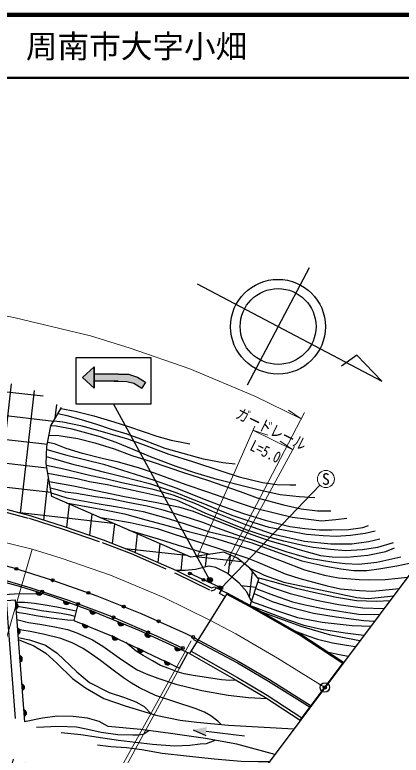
# Model space of a CAD drawing. Units: millimetres at full size, sheet at 1:1000; details may follow other scales. Extents: x 40000 to 680000, y 20000 to 380000.
# Drawn here: x 403266 to 464391, y 262775 to 380000 of the extents above; entities that cross this region are included whole.
import ezdxf
from ezdxf.enums import TextEntityAlignment as Align

# ---------------------------------------------------------------- set-up
doc = ezdxf.new("R2010")
doc.units = ezdxf.units.MM
doc.header["$LTSCALE"] = 1000
doc.header["$PDMODE"] = 32
doc.header["$PDSIZE"] = 500
doc.linetypes.add('CHAIN', pattern=[18.5, 12, -1.5, 3.5, -1.5])
doc.linetypes.add('DASHED', pattern=[7.5, 6, -1.5])
for name, color, linetype, lineweight in [('M-BGD', 7, 'Continuous', 25), ('M-BMK', 2, 'CHAIN', 13), ('M-BMK-OTRS', 5, 'Continuous', 25), ('M-BMK-SRVR', 3, 'Continuous', 25), ('M-STR-HTXT', 7, 'Continuous', 13), ('M-STR-STR1', 1, 'Continuous', 25), ('M-STR-STRC', 7, 'Continuous', 25), ('M-TTL', 2, 'Continuous', 140), ('M-TTL-LINE', 7, 'Continuous', 50)]:
    doc.layers.add(name, color=color, linetype=linetype, lineweight=lineweight)
doc.layers.add('M-OTRS', color=6, linetype='Continuous')
doc.layers.add('M-TTL-TXT', color=7, linetype='Continuous')
doc.styles.add('ＭＳ ゴシック', font='')
doc.styles.get('ＭＳ ゴシック').set_extended_font_data('MS Gothic')

msp = doc.modelspace()

# ---------------------------------------------------------------- hatches: boundary and pattern name
at = {"layer": 'M-BGD'}
h = msp.add_hatch(dxfattribs=at)
h.set_pattern_fill('USER', color=256, style=0, pattern_type=2)
h.set_pattern_definition([(83.5, (-0, -0), (-3725.894, 424.512), []), (173.5, (-0, -0), (-424.512, -3725.894), [])])
h.paths.add_polyline_path([(408981, 314928), (410677, 317841), (405412, 321108), (377209, 326243), (375149, 306646), (385663, 305312), (391376, 304166), (399707, 302314), (405650, 300700), (411068, 298995), (417255, 296850), (421846, 295092), (428850, 292010), (430230, 292027), (431846, 292163), (433955, 292719), (435048, 292494), (436864, 291595), (438776, 290022), (439951, 288651), (440697, 287123), (441870, 290651), (440422, 292375), (438411, 294003), (436313, 294943), (431101, 294126), (409125, 303738), (408214, 308911), (408350, 311632)])
for points in [[(407572, 288383, -0.82183), (406627, 288681)], [(411891, 286887, -0.82183), (410960, 287226)], [(403352, 286902, -0.82183), (403429, 285914)], [(416045, 285354, -0.82183), (415130, 285732)], [(420504, 283510, -0.82183), (419588, 283889)], [(403664, 282890, -0.82183), (403741, 281902)], [(414869, 283199, -0.82183), (413951, 283573)], [(419557, 281221, -0.82183), (418662, 281647)], [(424772, 281668, -0.82183), (423870, 282079)], [(423608, 279291, -0.82183), (422714, 279717)], [(429467, 279526, -0.82183), (428566, 279937)], [(404004, 278513, -0.82183), (404081, 277525)], [(427838, 277277, -0.82183), (426944, 277703)], [(404352, 274037, -0.82183), (404429, 273050)], [(404671, 269932, -0.82183), (404747, 268944)], [(433643, 267231), (431497, 266803), (433476, 265868)]]:
    msp.add_hatch(color=256, dxfattribs=at).paths.add_polyline_path(points)
at = {"layer": 'M-STR-STRC'}
for points in [[(415844, 322002), (415844, 320877), (413969, 322565), (415844, 324252), (415844, 323127)], [(423942, 321845), (423344, 320892), (422073, 321689), (420965, 321951), (419594, 322002), (415844, 322002), (415844, 323127), (419594, 323127), (421272, 323095), (422671, 322642)], [(433794, 290286, -0.41421), (433916, 290838, -0.41421), (434469, 290716, -1)], [(436137, 289348, -1), (435698, 289109, -0.41421), (435798, 289448, -0.41421)]]:
    msp.add_hatch(color=256, dxfattribs=at).paths.add_polyline_path(points)

# ---------------------------------------------------------------- linework, layer by layer
at = {"layer": 'M-BGD'}
for p, q in [((435630, 289363), (430981, 291533)), ((407572, 288383), (406627, 288681)), ((411891, 286887), (410960, 287226)), ((403352, 286902), (403429, 285914)), ((416045, 285354), (415130, 285732)), ((420504, 283510), (419588, 283889)), ((403664, 282890), (403741, 281902)), ((414869, 283199), (413951, 283573)), ((419557, 281221), (418662, 281647)), ((424772, 281668), (423870, 282079)), ((431539, 281118), (431677, 281377)), ((423608, 279291), (422714, 279717)), ((429467, 279526), (428566, 279937)), ((404004, 278513), (404081, 277525)), ((427838, 277277), (426944, 277703)), ((404352, 274037), (404429, 273050)), ((404671, 269932), (404747, 268944)), ((431497, 266803), (433476, 265868)), ((431497, 266803), (433476, 265868)), ((439616, 265808), (433560, 266550))]:
    msp.add_line(p, q, dxfattribs=at)
for points in [[(440486, 286488), (441870, 290651), (440422, 292375), (438411, 294003), (436313, 294943), (431101, 294126), (409125, 303738), (408214, 308911), (408350, 311632), (408981, 314928), (410677, 317841)], [(438140, 308850), (436164, 309068), (433099, 309648), (429903, 310534), (427059, 311340), (423776, 312617), (421045, 313590), (418561, 314330), (416265, 315114), (413792, 315851), (411555, 316494), (410079, 316815)], [(410561, 317643), (412803, 317239), (415746, 316524), (418944, 315575), (421420, 314738), (425734, 313267), (427987, 312631), (429911, 312270), (430932, 312063)], [(409444, 315723), (410869, 315557), (413649, 314996), (415981, 314318), (421084, 312847), (423126, 312150), (427628, 310421), (431390, 309260), (436004, 307759), (438765, 306860), (442425, 305931), (444697, 305624), (446774, 305566), (447704, 305595)], [(450746, 303514), (448247, 303703), (445239, 304022), (442202, 304676), (439877, 305286), (435260, 306439), (431743, 307485), (428779, 308486), (424729, 310019), (421982, 311151), (419309, 312269), (416780, 313155), (414659, 313735), (412320, 314373), (409816, 314883), (408981, 314928)], [(408698, 313448), (410247, 313403), (413255, 312924), (415914, 312227), (418988, 311281), (421778, 310250), (424829, 309277), (430097, 307459), (433585, 306370), (438897, 304535), (441614, 303548), (445777, 302396), (448552, 301787), (451168, 301482), (453260, 301453)], [(455781, 300253), (454075, 300046), (451787, 299852), (449707, 300072), (447122, 300421), (444785, 301001), (441341, 301857), (438668, 302757), (433793, 304418), (430393, 305580), (425341, 307445), (422813, 308287), (419645, 309158), (417073, 309724), (413953, 310528), (411395, 311327), (409564, 312082), (408476, 312290)], [(408328, 311185), (411510, 310265), (417275, 308834), (425304, 306339), (428897, 305044), (432954, 303413), (436145, 302191), (439444, 301019), (442898, 300005), (446783, 299006), (449155, 298660), (451488, 298465), (453431, 298431), (456034, 298488), (458345, 298844), (459207, 299119)], [(460254, 298233), (458669, 297899), (456387, 297565), (454120, 297405), (452070, 297492), (449425, 297696), (446612, 298222), (443501, 298831), (440972, 299630), (437672, 300734), (435717, 301495), (433319, 302511), (431007, 303441), (428965, 304245), (424764, 305668), (422308, 306336), (420455, 306819), (417518, 307531), (414858, 308214), (412678, 308765), (409372, 309692), (408269, 310000)], [(408256, 308673), (411018, 308101), (414859, 307158), (417826, 306534), (420190, 305943), (424960, 304928), (428249, 303986), (431866, 302603), (434476, 301386), (439761, 299296), (444005, 297844), (449085, 296678), (453272, 296213), (456607, 296226), (459238, 296604), (461011, 297011)], [(463117, 296402), (460660, 295679), (458268, 295291), (455591, 295149), (453225, 295317), (450470, 295640), (448820, 295992), (445833, 296663), (442897, 297477), (439887, 298463), (437392, 299484), (433370, 301112), (430766, 302332), (428943, 303120), (426524, 303663), (423672, 304325), (417879, 305565), (415085, 306082), (413139, 306551), (411031, 306913), (408483, 307385)], [(375149, 306646), (385663, 305312), (391376, 304166), (399707, 302314), (405650, 300700), (411068, 298995), (417255, 296850), (421846, 295092), (428850, 292010), (434372, 289283), (434867, 289457), (436868, 288421)], [(408711, 306090), (412558, 305402), (416343, 304618), (420612, 303759), (425759, 302808), (429173, 302084), (431461, 301426), (433530, 300586), (438518, 298591), (440755, 297725), (443631, 296740), (446230, 295991), (448040, 295371), (451604, 294397), (453454, 294190), (455768, 294139), (459136, 294462), (461968, 295018), (463313, 295586)], [(464340, 294133), (462903, 293789), (460533, 293306), (457704, 292973), (455530, 293076), (453718, 293284), (449853, 293893), (447806, 294491), (446347, 294897), (443847, 295778), (441242, 296691), (438284, 297681), (435355, 298740), (433018, 299604), (431039, 300246), (428499, 301046), (426720, 301563), (424182, 302189), (421172, 302787), (418689, 303288), (416013, 303687), (413012, 304188), (411265, 304430), (410169, 304723), (408889, 305079)], [(409021, 304327), (411473, 303534), (413716, 303085), (416604, 302580), (419499, 302081), (423560, 301334), (427184, 300357), (430046, 299445), (434050, 298157), (437420, 297364), (440788, 296382), (445068, 294808), (448687, 293539), (452460, 292677), (454842, 292263), (456907, 292031), (458955, 292020), (460876, 292261), (463678, 292745), (465703, 293171)], [(411415, 302737), (414555, 302138), (417197, 301689), (420596, 300980), (423991, 300060), (426570, 299358), (430746, 298181), (434690, 297163), (440521, 295370), (445557, 293494), (449115, 292136), (452250, 291270), (454460, 290882), (457718, 290593), (459424, 290514), (461847, 290593), (463934, 290780), (465390, 290968)], [(416748, 300404), (418519, 300161), (421523, 299592), (425778, 298663), (428465, 297789), (432815, 296421), (436167, 295311), (440116, 293969), (441692, 293314), (446035, 291495), (448360, 290737), (452688, 289587), (454777, 289106), (457813, 288839), (459841, 288767), (462465, 288983), (464047, 289174)], [(421310, 298408), (425971, 297009), (429086, 296034), (432673, 294964), (434060, 294590)], [(384573, 296702), (394731, 294614), (402873, 292477), (409205, 290481), (416226, 288008), (423347, 285156), (430316, 282063), (431481, 281488)], [(383885, 293291), (387569, 293881), (397497, 291690), (405625, 289303), (411592, 287364), (418343, 284845), (425680, 281660), (429844, 279746)], [(430921, 278863), (422948, 282500), (415588, 285543), (409131, 287890), (404227, 289439), (398353, 291022), (386622, 293729)], [(440697, 287123), (439951, 288651), (438776, 290022), (436864, 291595), (435048, 292494), (433955, 292719), (431846, 292163), (430230, 292027), (428850, 292010)], [(440422, 292375), (442736, 291269), (445845, 290180), (448317, 289657), (454153, 288437), (457386, 287717), (459181, 287594), (460746, 287724), (463184, 288021)], [(441663, 290897), (444011, 290291), (447780, 289227), (450507, 288611), (454172, 287820), (457329, 287279), (460474, 287143), (462624, 287274)], [(441732, 290236), (443970, 289335), (446849, 288358), (451006, 287296), (454480, 286646), (458315, 286085), (461657, 285981)], [(349162, 280761), (351259, 281175), (353704, 281562), (357366, 281922), (363599, 282711), (367274, 283071), (373397, 284076), (378204, 284802), (382956, 285531), (388275, 286534), (394181, 287647), (397265, 287947), (400570, 288187), (403205, 288298), (407554, 288388)], [(436536, 287888), (435652, 288388), (435941, 288901)], [(441121, 288398), (444005, 287096), (446814, 286209), (450533, 285259), (454130, 284664), (458474, 284081), (460152, 283971)], [(441384, 289188), (444187, 288093), (447189, 287031), (449186, 286564), (452334, 285974), (457648, 285095), (460227, 285044), (460992, 285093)], [(403363, 268609), (401964, 287291), (403314, 287392), (404815, 268074)], [(412948, 285563), (409920, 286193), (408078, 286533), (406377, 286815), (404800, 286964), (403348, 286960)], [(403391, 286408), (405517, 286035), (407502, 285708), (410612, 285280), (411970, 284992), (412760, 284798)], [(413160, 286426), (412595, 284126), (418559, 281696), (429342, 276561), (430657, 278984)], [(440486, 286488), (444154, 285114), (446340, 284252), (449001, 283385), (451773, 282728), (455509, 282130), (458502, 281767)], [(440697, 287123), (445004, 285574), (447975, 284553), (451878, 283819), (456617, 283306), (459594, 283225)], [(412595, 284126), (411590, 284145), (409009, 284481), (406637, 284861), (404995, 285153), (403971, 285330), (403465, 285447)], [(442203, 285500), (445046, 284453), (448531, 283184), (453006, 281909), (455873, 281280), (457861, 280910)], [(403559, 284246), (405422, 283774), (407244, 283536), (409582, 283123), (411614, 282687), (413090, 282168), (415563, 281019), (417205, 280051), (419759, 278194), (422539, 276349), (424063, 275665), (425893, 274980), (428728, 274024), (432833, 273017), (437041, 272272), (440239, 271894), (443189, 271734)], [(435927, 267653), (435403, 268161), (434291, 269032), (433271, 269591), (431785, 270156), (428734, 271149), (425526, 272228), (424316, 272782), (423008, 273463), (421746, 274201), (420471, 275045), (418600, 276410), (416822, 277790), (415424, 278776), (414100, 279669), (412361, 280577), (410543, 281249), (407749, 281942), (405711, 282380), (404369, 282596), (403677, 282729)], [(403780, 281397), (405609, 281028), (408097, 280215), (409945, 278954), (413073, 275958), (415080, 274298), (418183, 272725), (420603, 271915), (422398, 271224), (423715, 270490), (424840, 269335)], [(431677, 281377), (438620, 277673), (443536, 274750), (450151, 270611)], [(447516, 282446), (449599, 281694), (451169, 281143), (453500, 280562), (455719, 280196), (457174, 279993)], [(403805, 281071), (406290, 280070), (408174, 278947), (409932, 277349), (412390, 274922), (414427, 273431), (417325, 271759), (420749, 270564), (425586, 269111), (429407, 268327), (432038, 267984), (437093, 267553), (447409, 266948)], [(438279, 274669), (437295, 274624), (435961, 274729), (433578, 275054), (431457, 275390), (430068, 275653), (428965, 275968), (427632, 276482), (426309, 276986), (425066, 277692), (423596, 278574), (422462, 279224), (420821, 280619)], [(431539, 281118), (438476, 277417), (443383, 274499), (449975, 270375)], [(452660, 279152), (454129, 278798), (455177, 278601), (456041, 278478)], [(444385, 262908), (438389, 264518), (433407, 265425), (427883, 266213), (423218, 266845), (418033, 267333), (416635, 268110), (414765, 268658), (412473, 268911), (410023, 268952), (407632, 268657), (404815, 268074)], [(406678, 267195), (410135, 267379), (413035, 267284), (414804, 266907), (416950, 266401), (419538, 266033), (421913, 265977), (422730, 266018), (423547, 266094), (424469, 266675)], [(410592, 266375), (413694, 266057), (417176, 265500), (419671, 265136), (425050, 264544), (428544, 264260), (430960, 264340), (432613, 264554), (433594, 264642), (434951, 265144)], [(416327, 264440), (418458, 264167), (420942, 264005), (423375, 263696), (426592, 263075), (430405, 262656), (434819, 262179), (439079, 261835), (441743, 261770), (443647, 261771)]]:
    msp.add_lwpolyline(points, dxfattribs=at)
at = {"layer": 'M-BGD', "linetype": 'DASHED'}
msp.add_lwpolyline([(347416, 309202), (361065, 307815), (375099, 306209), (385592, 304878), (391285, 303735), (399602, 301887), (405527, 300278), (410930, 298578), (417104, 296437), (421678, 294685), (428664, 291611), (434344, 288806), (434833, 288979), (435178, 289296)], dxfattribs=at)
at = {"layer": 'M-BGD'}
for centre in [(403519, 292273), (430981, 291533), (433114, 290538), (409241, 290469), (435630, 289363), (407585, 288666), (414900, 288475), (413266, 286739), (420491, 286299), (418876, 284614), (426019, 283970), (424380, 282225), (431481, 281488), (429844, 279746)]:
    msp.add_circle(centre, 225, dxfattribs=at)
for centre, start, end in [((407129, 288625), 173.647, 331.30519), ((411459, 287148), 171.19065, 328.84884), ((403293, 286400), 285.61284, 83.27103), ((415625, 285633), 168.70987, 326.36806), ((420084, 283790), 168.70987, 326.36806), ((403605, 282389), 285.61284, 83.27103), ((414447, 283477), 169.00427, 326.66246), ((419152, 281522), 165.70528, 323.36347), ((424362, 281963), 166.65098, 324.30917), ((423203, 279593), 165.70528, 323.36347), ((429057, 279821), 166.65098, 324.30917), ((403945, 278012), 285.61284, 83.27103), ((427433, 277578), 165.70528, 323.36347), ((404293, 273536), 285.61284, 83.27103), ((404612, 269430), 285.61284, 83.27103)]:
    msp.add_arc(centre, 505, start, end, dxfattribs=at)
at = {"layer": 'M-BMK'}
msp.add_lwpolyline([(312339, 307039), (323958, 306732), (334785, 306053), (337163, 305847), (358208, 303895), (374559, 301751), (384861, 300109), (395701, 297880), (406012, 295384), (410625, 293978), (418382, 291252), (426820, 287724), (434095, 284177), (438217, 281971), (444807, 278150), (452314, 273501)], dxfattribs=at)
at = {"layer": 'M-BMK-OTRS'}
msp.add_line((472950, 301067), (428250, 241354), dxfattribs=at)
at = {"layer": 'M-BMK-SRVR'}
for p, q in [((449825, 339937), (440018, 321367)), ((432099, 337423), (461306, 321999)), ((457399, 326104), (454957, 324361)), ((461306, 321999), (457399, 326104))]:
    msp.add_line(p, q, dxfattribs=at)
for centre, radius in [((444901, 330614), 7500), ((444921, 330652), 6000), ((452314, 273501), 750)]:
    msp.add_circle(centre, radius, dxfattribs=at)
at = {"layer": 'M-OTRS'}
msp.add_point((452314, 273501), dxfattribs=at)
at = {"layer": 'M-STR-HTXT'}
for p, q in [((436461, 292774), (449111, 317047)), ((448591, 316048), (446555, 317421)), ((432197, 294395), (441223, 314848)), ((440943, 314215), (447259, 311135)), ((440943, 314215), (443278, 313456)), ((447259, 311135), (445224, 312507)), ((437058, 292428), (447533, 311636)), ((435917, 289228), (451546, 305527)), ((397015, 264420), (406012, 295384)), ((413508, 248919), (431141, 280862)), ((430657, 278984), (416672, 253420))]:
    msp.add_line(p, q, dxfattribs=at)
msp.add_lwpolyline([(249750, 336314), (251819, 336728), (261879, 338365), (274351, 339964), (282454, 340763), (290191, 341362), (300606, 341813), (312454, 342048), (325515, 341703), (337395, 340959), (340294, 340707), (362101, 338684), (379588, 336391), (391143, 334550), (403346, 332040), (415238, 329161), (421532, 327243), (430945, 323936), (441252, 319627), (448591, 316048)], dxfattribs=at)
msp.add_circle((452480, 306502), 1350, dxfattribs=at)
at = {"layer": 'M-STR-STR1'}
for p, q in [((436868, 288421), (430921, 278863)), ((448418, 268296), (455273, 277446))]:
    msp.add_line(p, q, dxfattribs=at)
for points in [[(455273, 277446), (448333, 281977), (440486, 286488), (436868, 288421)], [(455154, 277288), (448229, 281808), (440390, 286315), (436763, 288253)], [(431166, 279257), (438513, 275070), (443184, 272292), (448697, 268668)], [(430921, 278863), (438279, 274669), (442938, 271898), (448418, 268296)]]:
    msp.add_lwpolyline(points, dxfattribs=at)
at = {"layer": 'M-STR-STRC'}
for p, q in [((415844, 324252), (413969, 322565)), ((415844, 324252), (415844, 320877)), ((413969, 322565), (415844, 320877)), ((419594, 323127), (415844, 323127)), ((422671, 322642), (423942, 321845)), ((419594, 322002), (415844, 322002)), ((418997, 322002), (419594, 322002)), ((422073, 321689), (423344, 320892)), ((423942, 321845), (423344, 320892)), ((434131, 290501), (418890, 318389))]:
    msp.add_line(p, q, dxfattribs=at)
for points in [[(412933, 318389), (424848, 318389), (424848, 325691), (412933, 325691)], [(415844, 323127), (415844, 324252), (413969, 322565), (415844, 320877)]]:
    msp.add_lwpolyline(points, close=True, dxfattribs=at)
for points in [[(419594, 323127), (421272, 323095), (422671, 322642)], [(419594, 322002), (420965, 321951), (422073, 321689)]]:
    msp.add_lwpolyline(points, dxfattribs=at)
for centre, radius in [((434131, 290501), 400), ((435917, 289228), 250)]:
    msp.add_circle(centre, radius, dxfattribs=at)
at = {"layer": 'M-TTL'}
msp.add_line((680000, 380000), (40000, 380000), dxfattribs=at)
at = {"layer": 'M-TTL-LINE'}
msp.add_line((40000, 370000), (680000, 370000), dxfattribs=at)

# ---------------------------------------------------------------- texts
at = {"layer": 'M-STR-HTXT', "style": 'ＭＳ ゴシック', "width": 0.8}
for s, rotation, p in [('ガードレール ', 334.006, (443671, 312884)), ('L=5.0', 334.006, (442310, 309553)), ('ガードレール  L=50.0', 343.055, (398252, 261159))]:
    msp.add_text(s, height=1833, rotation=rotation, dxfattribs=at).set_placement(p, align=Align.BOTTOM_CENTER)
at = {"layer": 'M-STR-HTXT', "style": 'ＭＳ ゴシック'}
msp.add_text('S', height=1833, dxfattribs=at).set_placement((452480, 306502), align=Align.MIDDLE_CENTER)
at = {"layer": 'M-TTL-TXT', "style": 'ＭＳ ゴシック'}
msp.add_text('周南市大字小畑', height=3666, dxfattribs=at).set_placement((405024, 375000), align=Align.MIDDLE_LEFT)

doc.saveas('drawing.dxf')
